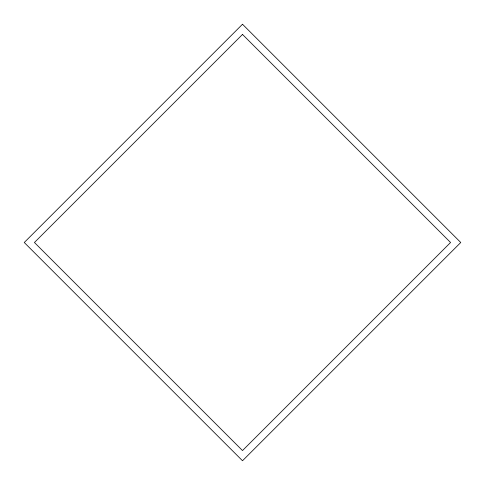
<?xml version="1.0" encoding="UTF-8"?>
<svg xmlns="http://www.w3.org/2000/svg" width="485" height="485" viewBox="0 0 485 485"><rect width="100%" height="100%" fill="white"/><g stroke="black" fill="none" stroke-linecap="round" stroke-linejoin="round"><path stroke-width="0.73" d="M242.5 24.25L24.25 242.5L242.5 460.75L460.75 242.5L242.5 24.25M242.5 34.435L34.435 242.5L242.5 450.565L450.565 242.5L242.5 34.435"/></g></svg>
